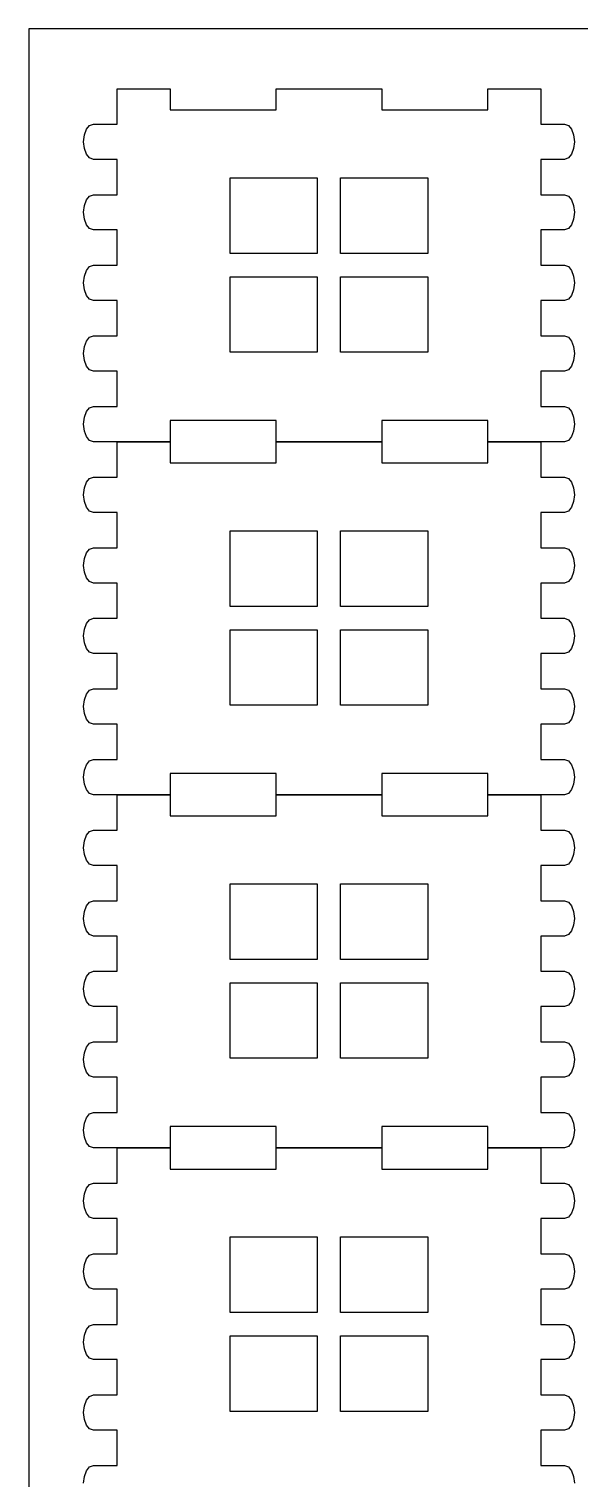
# Model space of a CAD drawing. Extents: x -14 to 2177, y -971 to 618.
# Drawn here: x 444.8 to 522.7, y 412.3 to 617.5 of the extents above; entities that cross this region are included whole.
import ezdxf

# ---------------------------------------------------------------- set-up
doc = ezdxf.new("R2010")
doc.units = 0

msp = doc.modelspace()

# ---------------------------------------------------------------- linework, layer by layer
at = {"layer": 'Layer 1'}
for p, q in [((444.801, 617.548), (444.801, -132.452)), ((1194.8, 617.548), (444.801, 617.548)), ((457.278, 604.081), (457.278, 609.081)), ((457.278, 609.081), (464.778, 609.081)), ((464.778, 609.081), (464.778, 606.081)), ((479.779, 606.081), (479.779, 609.081)), ((479.779, 609.081), (487.278, 609.081)), ((487.278, 609.081), (494.779, 609.081)), ((494.779, 609.081), (494.779, 606.081)), ((509.779, 606.081), (509.779, 609.081)), ((509.779, 609.081), (517.279, 609.081)), ((517.279, 609.081), (517.279, 604.081)), ((464.778, 606.081), (479.779, 606.081)), ((494.779, 606.081), (509.779, 606.081)), ((452.937829, 603.348778), (453.382038, 603.884561)), ((453.382038, 603.884561), (453.926, 604.08103)), ((453.926, 604.08103), (453.931, 604.081)), ((453.931, 604.081), (454.278, 604.081)), ((454.278, 604.081), (457.278, 604.081)), ((517.279, 604.081), (520.279, 604.081)), ((520.279, 604.081), (520.626, 604.081)), ((520.626, 604.081), (520.631, 604.081)), ((520.631, 604.081), (521.174964, 603.884531)), ((521.174964, 603.884531), (521.619173, 603.348748)), ((452.52851, 601.581), (452.638333, 602.554112)), ((452.638332, 600.607905), (452.52851, 601.581)), ((452.638333, 602.554112), (452.937829, 603.348778)), ((521.619173, 603.348748), (521.918668, 602.554083)), ((522.02849, 601.58097), (521.918667, 600.607875)), ((521.918668, 602.554083), (522.02849, 601.58097)), ((452.937827, 599.813249), (452.638332, 600.607905)), ((453.382036, 599.277468), (452.937827, 599.813249)), ((453.926, 599.081), (453.382036, 599.277468)), ((521.174962, 599.277438), (520.631, 599.08097)), ((521.619171, 599.813219), (521.174962, 599.277438)), ((521.918667, 600.607875), (521.619171, 599.813219)), ((453.931, 599.081), (453.926, 599.081)), ((454.278, 599.081), (453.931, 599.081)), ((457.278, 599.081), (454.278, 599.081)), ((457.278, 594.081), (457.278, 599.081)), ((520.279, 599.081), (517.279, 599.081)), ((517.279, 599.081), (517.279, 594.081)), ((520.626, 599.081), (520.279, 599.081)), ((520.631, 599.08097), (520.626, 599.081)), ((473.278, 596.4548), (485.626, 596.455)), ((473.278, 585.76), (473.278, 596.4548)), ((485.626, 596.455), (485.626, 585.76)), ((488.9304, 596.4548), (501.279, 596.455)), ((488.931, 585.76), (488.9304, 596.4548)), ((501.279, 596.455), (501.279, 585.76)), ((452.638333, 592.554108), (452.937829, 593.348763)), ((452.937829, 593.348763), (453.382038, 593.884536)), ((453.382038, 593.884536), (453.926, 594.081)), ((453.926, 594.081), (453.931, 594.081)), ((453.931, 594.081), (454.278, 594.081)), ((454.278, 594.081), (457.278, 594.081)), ((517.279, 594.081), (520.279, 594.081)), ((520.279, 594.081), (520.626, 594.081)), ((520.626, 594.081), (520.631, 594.081)), ((520.631, 594.081), (521.174964, 593.884537)), ((521.174964, 593.884537), (521.619173, 593.348766)), ((521.619173, 593.348766), (521.918668, 592.554112)), ((452.52851, 591.581), (452.638333, 592.554108)), ((452.638332, 590.607888), (452.52851, 591.581)), ((522.02849, 591.581), (521.918667, 590.607892)), ((521.918668, 592.554112), (522.02849, 591.581)), ((452.937827, 589.813234), (452.638332, 590.607888)), ((453.382036, 589.277463), (452.937827, 589.813234)), ((453.926, 589.081), (453.382036, 589.277463)), ((453.931, 589.081), (453.926, 589.081)), ((454.278, 589.081), (453.931, 589.081)), ((457.278, 589.081), (454.278, 589.081)), ((457.278, 584.081), (457.278, 589.081)), ((520.279, 589.081), (517.279, 589.081)), ((517.279, 589.081), (517.279, 584.081)), ((520.626, 589.081), (520.279, 589.081)), ((520.631, 589.081), (520.626, 589.081)), ((521.174962, 589.277464), (520.631, 589.081)), ((521.619171, 589.813238), (521.174962, 589.277464)), ((521.918667, 590.607892), (521.619171, 589.813238)), ((485.626, 585.76), (473.278, 585.76)), ((501.279, 585.76), (488.931, 585.76)), ((452.638333, 582.554108), (452.937829, 583.348763)), ((452.937829, 583.348763), (453.382038, 583.884536)), ((453.382038, 583.884536), (453.926, 584.081)), ((453.926, 584.081), (453.931, 584.081)), ((453.931, 584.081), (454.278, 584.081)), ((454.278, 584.081), (457.278, 584.081)), ((517.279, 584.081), (520.279, 584.081)), ((520.279, 584.081), (520.626, 584.081)), ((520.626, 584.081), (520.631, 584.081)), ((520.631, 584.081), (521.174964, 583.884537)), ((521.174964, 583.884537), (521.619173, 583.348766)), ((521.619173, 583.348766), (521.918668, 582.554112)), ((452.52851, 581.581), (452.638333, 582.554108)), ((452.638332, 580.607888), (452.52851, 581.581)), ((473.278, 571.761), (473.278, 582.456)), ((473.278, 582.456), (485.626, 582.456)), ((485.626, 582.456), (485.6256, 571.7603)), ((488.931, 571.761), (488.931, 582.456)), ((488.931, 582.456), (501.278, 582.4551)), ((501.278, 582.4551), (501.279, 571.761)), ((522.02849, 581.581), (521.918667, 580.607892)), ((521.918668, 582.554112), (522.02849, 581.581)), ((452.937827, 579.813234), (452.638332, 580.607888)), ((453.382036, 579.277463), (452.937827, 579.813234)), ((453.926, 579.081), (453.382036, 579.277463)), ((453.931, 579.081), (453.926, 579.081)), ((454.278, 579.081), (453.931, 579.081)), ((457.278, 579.081), (454.278, 579.081)), ((457.278, 574.081), (457.278, 579.081)), ((520.279, 579.081), (517.279, 579.081)), ((517.279, 579.081), (517.279, 574.081)), ((520.626, 579.081), (520.279, 579.081)), ((520.631, 579.081), (520.626, 579.081)), ((521.174962, 579.277464), (520.631, 579.081)), ((521.619171, 579.813238), (521.174962, 579.277464)), ((521.918667, 580.607892), (521.619171, 579.813238)), ((452.638333, 572.554108), (452.937829, 573.348763)), ((452.937829, 573.348763), (453.382038, 573.884536)), ((453.382038, 573.884536), (453.926, 574.081)), ((453.926, 574.081), (453.931, 574.081)), ((453.931, 574.081), (454.278, 574.081)), ((454.278, 574.081), (457.278, 574.081)), ((517.279, 574.081), (520.279, 574.081)), ((520.279, 574.081), (520.626, 574.081)), ((520.626, 574.081), (520.631, 574.081)), ((520.631, 574.081), (521.174964, 573.884537)), ((521.174964, 573.884537), (521.619173, 573.348766)), ((521.619173, 573.348766), (521.918668, 572.554112)), ((452.52851, 571.581), (452.638333, 572.554108)), ((452.638332, 570.607888), (452.52851, 571.581)), ((452.937827, 569.813234), (452.638332, 570.607888)), ((485.6256, 571.7603), (473.278, 571.761)), ((501.279, 571.761), (488.931, 571.761)), ((521.918667, 570.607892), (521.619171, 569.813238)), ((522.02849, 571.581), (521.918667, 570.607892)), ((521.918668, 572.554112), (522.02849, 571.581)), ((453.382036, 569.277463), (452.937827, 569.813234)), ((453.926, 569.081), (453.382036, 569.277463)), ((453.931, 569.081), (453.926, 569.081)), ((454.278, 569.081), (453.931, 569.081)), ((457.278, 569.081), (454.278, 569.081)), ((457.278, 564.081), (457.278, 569.081)), ((520.279, 569.081), (517.279, 569.081)), ((517.279, 569.081), (517.279, 564.081)), ((520.626, 569.081), (520.279, 569.081)), ((520.631, 569.081), (520.626, 569.081)), ((521.174962, 569.277464), (520.631, 569.081)), ((521.619171, 569.813238), (521.174962, 569.277464)), ((452.52851, 561.581), (452.638333, 562.554108)), ((452.638333, 562.554108), (452.937829, 563.348763)), ((452.937829, 563.348763), (453.382038, 563.884536)), ((453.382038, 563.884536), (453.926, 564.081)), ((453.926, 564.081), (453.931, 564.081)), ((453.931, 564.081), (454.278, 564.081)), ((454.278, 564.081), (457.278, 564.081)), ((517.279, 564.081), (520.279, 564.081)), ((520.279, 564.081), (520.626, 564.081)), ((520.626, 564.081), (520.631, 564.081)), ((520.631, 564.081), (521.174964, 563.884537)), ((521.174964, 563.884537), (521.619173, 563.348766)), ((521.619173, 563.348766), (521.918668, 562.554112)), ((521.918668, 562.554112), (522.02849, 561.581)), ((452.638332, 560.607888), (452.52851, 561.581)), ((452.937827, 559.813234), (452.638332, 560.607888)), ((479.779, 562.081), (464.778, 562.081)), ((464.778, 562.081), (464.778, 559.081)), ((479.779, 559.081), (479.779, 562.081)), ((509.779, 562.081), (494.779, 562.081)), ((494.779, 562.081), (494.779, 559.081)), ((509.779, 559.081), (509.779, 562.081)), ((521.918667, 560.607892), (521.619171, 559.813238)), ((522.02849, 561.581), (521.918667, 560.607892)), ((453.382036, 559.277463), (452.937827, 559.813234)), ((453.926, 559.081), (453.382036, 559.277463)), ((453.931, 559.081), (453.926, 559.081)), ((454.2786, 559.081), (453.931, 559.081)), ((464.689, 559.081), (454.2786, 559.081)), ((457.278, 554.081), (457.278, 559.081)), ((457.278, 559.081), (464.778, 559.081)), ((464.778, 559.081), (464.689, 559.081)), ((464.778, 559.081), (464.778, 556.081)), ((494.779, 559.081), (479.779, 559.081)), ((479.779, 556.081), (479.779, 559.081)), ((479.779, 559.081), (487.278, 559.081)), ((487.278, 559.081), (494.779, 559.081)), ((494.779, 559.081), (494.779, 556.081)), ((509.8686, 559.081), (509.779, 559.081)), ((509.779, 556.081), (509.779, 559.081)), ((509.779, 559.081), (517.279, 559.081)), ((520.279, 559.081), (509.8686, 559.081)), ((517.279, 559.081), (517.279, 554.081)), ((520.626, 559.081), (520.279, 559.081)), ((520.631, 559.081), (520.626, 559.081)), ((521.174962, 559.277464), (520.631, 559.081)), ((521.619171, 559.813238), (521.174962, 559.277464)), ((464.778, 556.081), (479.779, 556.081)), ((494.779, 556.081), (509.779, 556.081)), ((452.52851, 551.58103), (452.638333, 552.554138)), ((452.638333, 552.554138), (452.937829, 553.348793)), ((452.937829, 553.348793), (453.382038, 553.884566)), ((453.382038, 553.884566), (453.926, 554.08103)), ((453.926, 554.08103), (453.931, 554.081)), ((453.931, 554.081), (454.278, 554.081)), ((454.278, 554.081), (457.278, 554.081)), ((517.279, 554.081), (520.279, 554.081)), ((520.279, 554.081), (520.626, 554.081)), ((520.626, 554.081), (520.631, 554.081)), ((520.631, 554.081), (521.174964, 553.884537)), ((521.174964, 553.884537), (521.619173, 553.348766)), ((521.619173, 553.348766), (521.918668, 552.554112)), ((521.918668, 552.554112), (522.02849, 551.581)), ((452.638332, 550.607917), (452.52851, 551.58103)), ((452.937827, 549.813252), (452.638332, 550.607917)), ((521.918667, 550.607888), (521.619171, 549.813222)), ((522.02849, 551.581), (521.918667, 550.607888)), ((453.382036, 549.277469), (452.937827, 549.813252)), ((453.926, 549.081), (453.382036, 549.277469)), ((453.931, 549.081), (453.926, 549.081)), ((454.278, 549.081), (453.931, 549.081)), ((457.278, 549.081), (454.278, 549.081)), ((457.278, 544.081), (457.278, 549.081)), ((520.279, 549.081), (517.279, 549.081)), ((517.279, 549.081), (517.279, 544.081)), ((520.626, 549.081), (520.279, 549.081)), ((520.631, 549.08097), (520.626, 549.081)), ((521.174962, 549.277439), (520.631, 549.08097)), ((521.619171, 549.813222), (521.174962, 549.277439)), ((473.278, 546.4548), (485.626, 546.455)), ((473.278, 535.76), (473.278, 546.4548)), ((485.626, 546.455), (485.626, 535.76)), ((488.9304, 546.4548), (501.279, 546.455)), ((488.931, 535.76), (488.9304, 546.4548)), ((501.279, 546.455), (501.279, 535.76)), ((452.937829, 543.348763), (453.382038, 543.884536)), ((453.382038, 543.884536), (453.926, 544.081)), ((453.926, 544.081), (453.931, 544.081)), ((453.931, 544.081), (454.278, 544.081)), ((454.278, 544.081), (457.278, 544.081)), ((517.279, 544.081), (520.279, 544.081)), ((520.279, 544.081), (520.626, 544.081)), ((520.626, 544.081), (520.631, 544.081)), ((520.631, 544.081), (521.174964, 543.884537)), ((521.174964, 543.884537), (521.619173, 543.348766)), ((452.52851, 541.581), (452.638333, 542.554108)), ((452.638333, 542.554108), (452.937829, 543.348763)), ((521.619173, 543.348766), (521.918668, 542.554112)), ((521.918668, 542.554112), (522.02849, 541.581)), ((452.638332, 540.607888), (452.52851, 541.581)), ((452.937827, 539.813234), (452.638332, 540.607888)), ((453.382036, 539.277463), (452.937827, 539.813234)), ((521.619171, 539.813238), (521.174962, 539.277464)), ((521.918667, 540.607892), (521.619171, 539.813238)), ((522.02849, 541.581), (521.918667, 540.607892)), ((453.926, 539.081), (453.382036, 539.277463)), ((453.931, 539.081), (453.926, 539.081)), ((454.278, 539.081), (453.931, 539.081)), ((457.278, 539.081), (454.278, 539.081)), ((457.278, 534.081), (457.278, 539.081)), ((520.279, 539.081), (517.279, 539.081)), ((517.279, 539.081), (517.279, 534.081)), ((520.626, 539.081), (520.279, 539.081)), ((520.631, 539.081), (520.626, 539.081)), ((521.174962, 539.277464), (520.631, 539.081)), ((485.626, 535.76), (473.278, 535.76)), ((501.279, 535.76), (488.931, 535.76)), ((452.937829, 533.348778), (453.382038, 533.884561)), ((453.382038, 533.884561), (453.926, 534.08103)), ((453.926, 534.08103), (453.931, 534.081)), ((453.931, 534.081), (454.278, 534.081)), ((454.278, 534.081), (457.278, 534.081)), ((517.279, 534.081), (520.279, 534.081)), ((520.279, 534.081), (520.626, 534.081)), ((520.626, 534.081), (520.631, 534.081)), ((520.631, 534.081), (521.174964, 533.884531)), ((521.174964, 533.884531), (521.619173, 533.348748)), ((452.52851, 531.581), (452.638333, 532.554112)), ((452.638332, 530.607905), (452.52851, 531.581)), ((452.638333, 532.554112), (452.937829, 533.348778)), ((473.278, 521.761), (473.278, 532.455)), ((473.278, 532.455), (485.626, 532.455)), ((485.626, 532.455), (485.6256, 521.7603)), ((488.931, 532.455), (501.278, 532.4551)), ((488.931, 521.761), (488.931, 532.455)), ((501.278, 532.4551), (501.279, 521.761)), ((521.619173, 533.348748), (521.918668, 532.554083)), ((522.02849, 531.58097), (521.918667, 530.607875)), ((521.918668, 532.554083), (522.02849, 531.58097)), ((452.937827, 529.813249), (452.638332, 530.607905)), ((453.382036, 529.277468), (452.937827, 529.813249)), ((521.619171, 529.813219), (521.174962, 529.277438)), ((521.918667, 530.607875), (521.619171, 529.813219)), ((453.926, 529.081), (453.382036, 529.277468)), ((453.931, 529.081), (453.926, 529.081)), ((454.278, 529.081), (453.931, 529.081)), ((457.278, 529.081), (454.278, 529.081)), ((457.278, 524.081), (457.278, 529.081)), ((520.279, 529.081), (517.279, 529.081)), ((517.279, 529.081), (517.279, 524.081)), ((520.626, 529.081), (520.279, 529.081)), ((520.631, 529.08097), (520.626, 529.081)), ((521.174962, 529.277438), (520.631, 529.08097)), ((452.638333, 522.554108), (452.937829, 523.348763)), ((452.937829, 523.348763), (453.382038, 523.884536)), ((453.382038, 523.884536), (453.926, 524.081)), ((453.926, 524.081), (453.931, 524.081)), ((453.931, 524.081), (454.278, 524.081)), ((454.278, 524.081), (457.278, 524.081)), ((517.279, 524.081), (520.279, 524.081)), ((520.279, 524.081), (520.626, 524.081)), ((520.626, 524.081), (520.631, 524.081)), ((520.631, 524.081), (521.174964, 523.884537)), ((521.174964, 523.884537), (521.619173, 523.348766)), ((521.619173, 523.348766), (521.918668, 522.554112)), ((452.52851, 521.581), (452.638333, 522.554108)), ((452.638332, 520.607888), (452.52851, 521.581)), ((485.6256, 521.7603), (473.278, 521.761)), ((501.279, 521.761), (488.931, 521.761)), ((522.02849, 521.581), (521.918667, 520.607892)), ((521.918668, 522.554112), (522.02849, 521.581)), ((452.937827, 519.813234), (452.638332, 520.607888)), ((453.382036, 519.277463), (452.937827, 519.813234)), ((453.926, 519.081), (453.382036, 519.277463)), ((521.174962, 519.277464), (520.631, 519.081)), ((521.619171, 519.813238), (521.174962, 519.277464)), ((521.918667, 520.607892), (521.619171, 519.813238)), ((453.931, 519.081), (453.926, 519.081)), ((454.278, 519.081), (453.931, 519.081)), ((457.278, 519.081), (454.278, 519.081)), ((457.278, 514.081), (457.278, 519.081)), ((520.279, 519.081), (517.279, 519.081)), ((517.279, 519.081), (517.279, 514.081)), ((520.626, 519.081), (520.279, 519.081)), ((520.631, 519.081), (520.626, 519.081)), ((452.638333, 512.554108), (452.937829, 513.348763)), ((452.937829, 513.348763), (453.382038, 513.884536)), ((453.382038, 513.884536), (453.926, 514.081)), ((453.926, 514.081), (453.931, 514.081)), ((453.931, 514.081), (454.278, 514.081)), ((454.278, 514.081), (457.278, 514.081)), ((517.279, 514.081), (520.279, 514.081)), ((520.279, 514.081), (520.626, 514.081)), ((520.626, 514.081), (520.631, 514.081)), ((520.631, 514.081), (521.174964, 513.884537)), ((521.174964, 513.884537), (521.619173, 513.348766)), ((521.619173, 513.348766), (521.918668, 512.554112)), ((452.52851, 511.581), (452.638333, 512.554108)), ((452.638332, 510.607888), (452.52851, 511.581)), ((479.779, 512.081), (464.778, 512.081)), ((464.778, 512.081), (464.778, 509.081)), ((479.779, 509.081), (479.779, 512.081)), ((509.779, 512.081), (494.779, 512.081)), ((494.779, 512.081), (494.779, 509.081)), ((509.779, 509.081), (509.779, 512.081)), ((522.02849, 511.581), (521.918667, 510.607892)), ((521.918668, 512.554112), (522.02849, 511.581)), ((452.937827, 509.813234), (452.638332, 510.607888)), ((453.382036, 509.277463), (452.937827, 509.813234)), ((453.926, 509.081), (453.382036, 509.277463)), ((453.931, 509.081), (453.926, 509.081)), ((454.2786, 509.081), (453.931, 509.081)), ((464.689, 509.081), (454.2786, 509.081)), ((457.278, 504.081), (457.278, 509.081)), ((457.278, 509.081), (464.778, 509.081)), ((464.778, 509.081), (464.689, 509.081)), ((464.778, 509.081), (464.778, 506.081)), ((494.779, 509.081), (479.779, 509.081)), ((479.779, 506.081), (479.779, 509.081)), ((479.779, 509.081), (487.278, 509.081)), ((487.278, 509.081), (494.779, 509.081)), ((494.779, 509.081), (494.779, 506.081)), ((509.8686, 509.081), (509.779, 509.081)), ((509.779, 506.081), (509.779, 509.081)), ((509.779, 509.081), (517.279, 509.081)), ((520.279, 509.081), (509.8686, 509.081)), ((517.279, 509.081), (517.279, 504.081)), ((520.626, 509.081), (520.279, 509.081)), ((520.631, 509.081), (520.626, 509.081)), ((521.174962, 509.277464), (520.631, 509.081)), ((521.619171, 509.813238), (521.174962, 509.277464)), ((521.918667, 510.607892), (521.619171, 509.813238)), ((464.778, 506.081), (479.779, 506.081)), ((494.779, 506.081), (509.779, 506.081)), ((452.638333, 502.554108), (452.937829, 503.348763)), ((452.937829, 503.348763), (453.382038, 503.884536)), ((453.382038, 503.884536), (453.926, 504.081)), ((453.926, 504.081), (453.931, 504.081)), ((453.931, 504.081), (454.278, 504.081)), ((454.278, 504.081), (457.278, 504.081)), ((517.279, 504.081), (520.279, 504.081)), ((520.279, 504.081), (520.626, 504.081)), ((520.626, 504.081), (520.631, 504.081)), ((520.631, 504.081), (521.174964, 503.884537)), ((521.174964, 503.884537), (521.619173, 503.348766)), ((521.619173, 503.348766), (521.918668, 502.554112)), ((452.52851, 501.581), (452.638333, 502.554108)), ((452.638332, 500.607888), (452.52851, 501.581)), ((522.02849, 501.581), (521.918667, 500.607892)), ((521.918668, 502.554112), (522.02849, 501.581)), ((452.937827, 499.813234), (452.638332, 500.607888)), ((453.382036, 499.277463), (452.937827, 499.813234)), ((453.926, 499.081), (453.382036, 499.277463)), ((453.931, 499.081), (453.926, 499.081)), ((454.278, 499.081), (453.931, 499.081)), ((457.278, 499.081), (454.278, 499.081)), ((457.278, 494.081), (457.278, 499.081)), ((520.279, 499.081), (517.279, 499.081)), ((517.279, 499.081), (517.279, 494.081)), ((520.626, 499.081), (520.279, 499.081)), ((520.631, 499.081), (520.626, 499.081)), ((521.174962, 499.277464), (520.631, 499.081)), ((521.619171, 499.813238), (521.174962, 499.277464)), ((521.918667, 500.607892), (521.619171, 499.813238)), ((473.278, 496.4548), (485.626, 496.455)), ((473.278, 485.76), (473.278, 496.4548)), ((485.626, 496.455), (485.626, 485.76)), ((488.9304, 496.4548), (501.279, 496.455)), ((488.931, 485.76), (488.9304, 496.4548)), ((501.279, 496.455), (501.279, 485.76)), ((452.52851, 491.581), (452.638333, 492.554108)), ((452.638333, 492.554108), (452.937829, 493.348763)), ((452.937829, 493.348763), (453.382038, 493.884536)), ((453.382038, 493.884536), (453.926, 494.081)), ((453.926, 494.081), (453.931, 494.081)), ((453.931, 494.081), (454.278, 494.081)), ((454.278, 494.081), (457.278, 494.081)), ((517.279, 494.081), (520.279, 494.081)), ((520.279, 494.081), (520.626, 494.081)), ((520.626, 494.081), (520.631, 494.081)), ((520.631, 494.081), (521.174964, 493.884537)), ((521.174964, 493.884537), (521.619173, 493.348766)), ((521.619173, 493.348766), (521.918668, 492.554112)), ((521.918668, 492.554112), (522.02849, 491.581)), ((452.638332, 490.607888), (452.52851, 491.581)), ((452.937827, 489.813234), (452.638332, 490.607888)), ((521.918667, 490.607892), (521.619171, 489.813238)), ((522.02849, 491.581), (521.918667, 490.607892)), ((453.382036, 489.277463), (452.937827, 489.813234)), ((453.926, 489.081), (453.382036, 489.277463)), ((453.931, 489.081), (453.926, 489.081)), ((454.278, 489.081), (453.931, 489.081)), ((457.278, 489.081), (454.278, 489.081)), ((457.278, 484.081), (457.278, 489.081)), ((520.279, 489.081), (517.279, 489.081)), ((517.279, 489.081), (517.279, 484.081)), ((520.626, 489.081), (520.279, 489.081)), ((520.631, 489.081), (520.626, 489.081)), ((521.174962, 489.277464), (520.631, 489.081)), ((521.619171, 489.813238), (521.174962, 489.277464)), ((485.626, 485.76), (473.278, 485.76)), ((501.279, 485.76), (488.931, 485.76)), ((452.52851, 481.581), (452.638333, 482.554108)), ((452.638333, 482.554108), (452.937829, 483.348763)), ((452.937829, 483.348763), (453.382038, 483.884536)), ((453.382038, 483.884536), (453.926, 484.081)), ((453.926, 484.081), (453.931, 484.081)), ((453.931, 484.081), (454.278, 484.081)), ((454.278, 484.081), (457.278, 484.081)), ((473.278, 471.761), (473.278, 482.455)), ((473.278, 482.455), (485.626, 482.455)), ((485.626, 482.455), (485.6256, 471.7603)), ((488.931, 482.455), (501.278, 482.4551)), ((488.931, 471.761), (488.931, 482.455)), ((501.278, 482.4551), (501.279, 471.761)), ((517.279, 484.081), (520.279, 484.081)), ((520.279, 484.081), (520.626, 484.081)), ((520.626, 484.081), (520.631, 484.081)), ((520.631, 484.081), (521.174964, 483.884537)), ((521.174964, 483.884537), (521.619173, 483.348766)), ((521.619173, 483.348766), (521.918668, 482.554112)), ((521.918668, 482.554112), (522.02849, 481.581)), ((452.638332, 480.607888), (452.52851, 481.581)), ((452.937827, 479.813234), (452.638332, 480.607888)), ((521.918667, 480.607892), (521.619171, 479.813238)), ((522.02849, 481.581), (521.918667, 480.607892)), ((453.382036, 479.277463), (452.937827, 479.813234)), ((453.926, 479.081), (453.382036, 479.277463)), ((453.931, 479.081), (453.926, 479.081)), ((454.278, 479.081), (453.931, 479.081)), ((457.278, 479.081), (454.278, 479.081)), ((457.278, 474.081), (457.278, 479.081)), ((520.279, 479.081), (517.279, 479.081)), ((517.279, 479.081), (517.279, 474.081)), ((520.626, 479.081), (520.279, 479.081)), ((520.631, 479.081), (520.626, 479.081)), ((521.174962, 479.277464), (520.631, 479.081)), ((521.619171, 479.813238), (521.174962, 479.277464)), ((452.52851, 471.581), (452.638333, 472.554108)), ((452.638333, 472.554108), (452.937829, 473.348763)), ((452.937829, 473.348763), (453.382038, 473.884536)), ((453.382038, 473.884536), (453.926, 474.081)), ((453.926, 474.081), (453.931, 474.081)), ((453.931, 474.081), (454.278, 474.081)), ((454.278, 474.081), (457.278, 474.081)), ((517.279, 474.081), (520.279, 474.081)), ((520.279, 474.081), (520.626, 474.081)), ((520.626, 474.081), (520.631, 474.081)), ((520.631, 474.081), (521.174964, 473.884537)), ((521.174964, 473.884537), (521.619173, 473.348766)), ((521.619173, 473.348766), (521.918668, 472.554112)), ((521.918668, 472.554112), (522.02849, 471.581)), ((452.638332, 470.607888), (452.52851, 471.581)), ((452.937827, 469.813234), (452.638332, 470.607888)), ((485.6256, 471.7603), (473.278, 471.761)), ((501.279, 471.761), (488.931, 471.761)), ((521.918667, 470.607892), (521.619171, 469.813238)), ((522.02849, 471.581), (521.918667, 470.607892)), ((453.382036, 469.277463), (452.937827, 469.813234)), ((453.926, 469.081), (453.382036, 469.277463)), ((453.931, 469.081), (453.926, 469.081)), ((454.278, 469.081), (453.931, 469.081)), ((457.278, 469.081), (454.278, 469.081)), ((457.278, 464.081), (457.278, 469.081)), ((520.279, 469.081), (517.279, 469.081)), ((517.279, 469.081), (517.279, 464.081)), ((520.626, 469.081), (520.279, 469.081)), ((520.631, 469.081), (520.626, 469.081)), ((521.174962, 469.277464), (520.631, 469.081)), ((521.619171, 469.813238), (521.174962, 469.277464)), ((452.937829, 463.348781), (453.382038, 463.884562)), ((453.382038, 463.884562), (453.926, 464.08103)), ((453.926, 464.08103), (453.931, 464.081)), ((453.931, 464.081), (454.278, 464.081)), ((454.278, 464.081), (457.278, 464.081)), ((517.279, 464.081), (520.279, 464.081)), ((520.279, 464.081), (520.626, 464.081)), ((520.626, 464.081), (520.631, 464.081)), ((520.631, 464.081), (521.174964, 463.884532)), ((521.174964, 463.884532), (521.619173, 463.348751)), ((452.52851, 461.58103), (452.638333, 462.554125)), ((452.638333, 462.554125), (452.937829, 463.348781)), ((479.779, 462.081), (464.778, 462.081)), ((464.778, 462.081), (464.778, 459.081)), ((479.779, 459.081), (479.779, 462.081)), ((509.779, 462.081), (494.779, 462.081)), ((494.779, 462.081), (494.779, 459.081)), ((509.779, 459.081), (509.779, 462.081)), ((521.619173, 463.348751), (521.918668, 462.554095)), ((521.918668, 462.554095), (522.02849, 461.581)), ((452.638332, 460.607917), (452.52851, 461.58103)), ((452.937827, 459.813252), (452.638332, 460.607917)), ((453.382036, 459.277469), (452.937827, 459.813252)), ((521.619171, 459.813223), (521.174962, 459.277439)), ((521.918667, 460.607888), (521.619171, 459.813223)), ((522.02849, 461.581), (521.918667, 460.607888)), ((453.926, 459.081), (453.382036, 459.277469)), ((453.931, 459.081), (453.926, 459.081)), ((454.2786, 459.081), (453.931, 459.081)), ((464.689, 459.081), (454.2786, 459.081)), ((457.278, 454.081), (457.278, 459.081)), ((457.278, 459.081), (464.778, 459.081)), ((464.778, 459.081), (464.689, 459.081)), ((464.778, 459.081), (464.778, 456.081)), ((494.779, 459.081), (479.779, 459.081)), ((479.779, 456.081), (479.779, 459.081)), ((479.779, 459.081), (487.278, 459.081)), ((487.278, 459.081), (494.779, 459.081)), ((494.779, 459.081), (494.779, 456.081)), ((509.8686, 459.081), (509.779, 459.081)), ((509.779, 456.081), (509.779, 459.081)), ((509.779, 459.081), (517.279, 459.081)), ((520.279, 459.081), (509.8686, 459.081)), ((517.279, 459.081), (517.279, 454.081)), ((520.626, 459.081), (520.279, 459.081)), ((520.631, 459.08097), (520.626, 459.081)), ((521.174962, 459.277439), (520.631, 459.08097)), ((464.778, 456.081), (479.779, 456.081)), ((494.779, 456.081), (509.779, 456.081)), ((452.937829, 453.348763), (453.382038, 453.884536)), ((453.382038, 453.884536), (453.926, 454.081)), ((453.926, 454.081), (453.931, 454.081)), ((453.931, 454.081), (454.278, 454.081)), ((454.278, 454.081), (457.278, 454.081)), ((517.279, 454.081), (520.279, 454.081)), ((520.279, 454.081), (520.626, 454.081)), ((520.626, 454.081), (520.631, 454.081)), ((520.631, 454.081), (521.174964, 453.884537)), ((521.174964, 453.884537), (521.619173, 453.348766)), ((452.52851, 451.581), (452.638333, 452.554108)), ((452.638332, 450.607888), (452.52851, 451.581)), ((452.638333, 452.554108), (452.937829, 453.348763)), ((521.619173, 453.348766), (521.918668, 452.554112)), ((522.02849, 451.581), (521.918667, 450.607892)), ((521.918668, 452.554112), (522.02849, 451.581)), ((452.937827, 449.813234), (452.638332, 450.607888)), ((453.382036, 449.277463), (452.937827, 449.813234)), ((521.619171, 449.813238), (521.174962, 449.277464)), ((521.918667, 450.607892), (521.619171, 449.813238)), ((453.926, 449.081), (453.382036, 449.277463)), ((453.931, 449.081), (453.926, 449.081)), ((454.278, 449.081), (453.931, 449.081)), ((457.278, 449.081), (454.278, 449.081)), ((457.278, 444.081), (457.278, 449.081)), ((520.279, 449.081), (517.279, 449.081)), ((517.279, 449.081), (517.279, 444.081)), ((520.626, 449.081), (520.279, 449.081)), ((520.631, 449.081), (520.626, 449.081)), ((521.174962, 449.277464), (520.631, 449.081)), ((473.278, 446.4548), (485.626, 446.455)), ((473.278, 435.76), (473.278, 446.4548)), ((485.626, 446.455), (485.626, 435.76)), ((488.9304, 446.4548), (501.279, 446.455)), ((488.931, 435.76), (488.9304, 446.4548)), ((501.279, 446.455), (501.279, 435.76)), ((452.638333, 442.554112), (452.937829, 443.348777)), ((452.937829, 443.348777), (453.382038, 443.884561)), ((453.382038, 443.884561), (453.926, 444.08103)), ((453.926, 444.08103), (453.931, 444.081)), ((453.931, 444.081), (454.278, 444.081)), ((454.278, 444.081), (457.278, 444.081)), ((517.279, 444.081), (520.279, 444.081)), ((520.279, 444.081), (520.626, 444.081)), ((520.626, 444.081), (520.631, 444.081)), ((520.631, 444.081), (521.174964, 443.884531)), ((521.174964, 443.884531), (521.619173, 443.348748)), ((521.619173, 443.348748), (521.918668, 442.554083)), ((452.52851, 441.581), (452.638333, 442.554112)), ((452.638332, 440.607888), (452.52851, 441.581)), ((522.02849, 441.58097), (521.918667, 440.607862)), ((521.918668, 442.554083), (522.02849, 441.58097)), ((452.937827, 439.813234), (452.638332, 440.607888)), ((453.382036, 439.277463), (452.937827, 439.813234)), ((453.926, 439.081), (453.382036, 439.277463)), ((521.174962, 439.277434), (520.631, 439.08097)), ((521.619171, 439.813208), (521.174962, 439.277434)), ((521.918667, 440.607862), (521.619171, 439.813208)), ((453.931, 439.081), (453.926, 439.081)), ((454.278, 439.081), (453.931, 439.081)), ((457.278, 439.081), (454.278, 439.081)), ((457.278, 434.081), (457.278, 439.081)), ((520.279, 439.081), (517.279, 439.081)), ((517.279, 439.081), (517.279, 434.081)), ((520.626, 439.081), (520.279, 439.081)), ((520.631, 439.08097), (520.626, 439.081)), ((485.626, 435.76), (473.278, 435.76)), ((501.279, 435.76), (488.931, 435.76)), ((452.638333, 432.554108), (452.937829, 433.348763)), ((452.937829, 433.348763), (453.382038, 433.884536)), ((453.382038, 433.884536), (453.926, 434.081)), ((453.926, 434.081), (453.931, 434.081)), ((453.931, 434.081), (454.278, 434.081)), ((454.278, 434.081), (457.278, 434.081)), ((517.279, 434.081), (520.279, 434.081)), ((520.279, 434.081), (520.626, 434.081)), ((520.626, 434.081), (520.631, 434.081)), ((520.631, 434.081), (521.174964, 433.884537)), ((521.174964, 433.884537), (521.619173, 433.348766)), ((521.619173, 433.348766), (521.918668, 432.554112)), ((452.52851, 431.581), (452.638333, 432.554108)), ((452.638332, 430.607888), (452.52851, 431.581)), ((473.278, 421.761), (473.278, 432.455)), ((473.278, 432.455), (485.626, 432.455)), ((485.626, 432.455), (485.6256, 421.7603)), ((488.931, 432.455), (501.278, 432.4551)), ((488.931, 421.761), (488.931, 432.455)), ((501.278, 432.4551), (501.279, 421.761)), ((522.02849, 431.581), (521.918667, 430.607892)), ((521.918668, 432.554112), (522.02849, 431.581)), ((452.937827, 429.813234), (452.638332, 430.607888)), ((453.382036, 429.277463), (452.937827, 429.813234)), ((453.926, 429.081), (453.382036, 429.277463)), ((453.931, 429.081), (453.926, 429.081)), ((454.278, 429.081), (453.931, 429.081)), ((457.278, 429.081), (454.278, 429.081)), ((457.278, 424.081), (457.278, 429.081)), ((520.279, 429.081), (517.279, 429.081)), ((517.279, 429.081), (517.279, 424.081)), ((520.626, 429.081), (520.279, 429.081)), ((520.631, 429.081), (520.626, 429.081)), ((521.174962, 429.277464), (520.631, 429.081)), ((521.619171, 429.813238), (521.174962, 429.277464)), ((521.918667, 430.607892), (521.619171, 429.813238)), ((452.638333, 422.554108), (452.937829, 423.348763)), ((452.937829, 423.348763), (453.382038, 423.884536)), ((453.382038, 423.884536), (453.926, 424.081)), ((453.926, 424.081), (453.931, 424.081)), ((453.931, 424.081), (454.278, 424.081)), ((454.278, 424.081), (457.278, 424.081)), ((517.279, 424.081), (520.279, 424.081)), ((520.279, 424.081), (520.626, 424.081)), ((520.626, 424.081), (520.631, 424.081)), ((520.631, 424.081), (521.174964, 423.884537)), ((521.174964, 423.884537), (521.619173, 423.348766)), ((521.619173, 423.348766), (521.918668, 422.554112)), ((452.52851, 421.581), (452.638333, 422.554108)), ((452.638332, 420.607888), (452.52851, 421.581)), ((485.6256, 421.7603), (473.278, 421.761)), ((501.279, 421.761), (488.931, 421.761)), ((522.02849, 421.581), (521.918667, 420.607892)), ((521.918668, 422.554112), (522.02849, 421.581)), ((452.937827, 419.813234), (452.638332, 420.607888)), ((453.382036, 419.277463), (452.937827, 419.813234)), ((453.926, 419.081), (453.382036, 419.277463)), ((453.931, 419.081), (453.926, 419.081)), ((454.278, 419.081), (453.931, 419.081)), ((457.278, 419.081), (454.278, 419.081)), ((457.278, 414.081), (457.278, 419.081)), ((520.279, 419.081), (517.279, 419.081)), ((517.279, 419.081), (517.279, 414.081)), ((520.626, 419.081), (520.279, 419.081)), ((520.631, 419.081), (520.626, 419.081)), ((521.174962, 419.277464), (520.631, 419.081)), ((521.619171, 419.813238), (521.174962, 419.277464)), ((521.918667, 420.607892), (521.619171, 419.813238)), ((452.52851, 411.581), (452.638333, 412.554108)), ((452.638333, 412.554108), (452.937829, 413.348763)), ((452.937829, 413.348763), (453.382038, 413.884536)), ((453.382038, 413.884536), (453.926, 414.081)), ((453.926, 414.081), (453.931, 414.081)), ((453.931, 414.081), (454.278, 414.081)), ((454.278, 414.081), (457.278, 414.081)), ((517.279, 414.081), (520.279, 414.081)), ((520.279, 414.081), (520.626, 414.081)), ((520.626, 414.081), (520.631, 414.081)), ((520.631, 414.081), (521.174964, 413.884537)), ((521.174964, 413.884537), (521.619173, 413.348766)), ((521.619173, 413.348766), (521.918668, 412.554112)), ((521.918668, 412.554112), (522.02849, 411.581))]:
    msp.add_line(p, q, dxfattribs=at)

doc.saveas('drawing.dxf')
